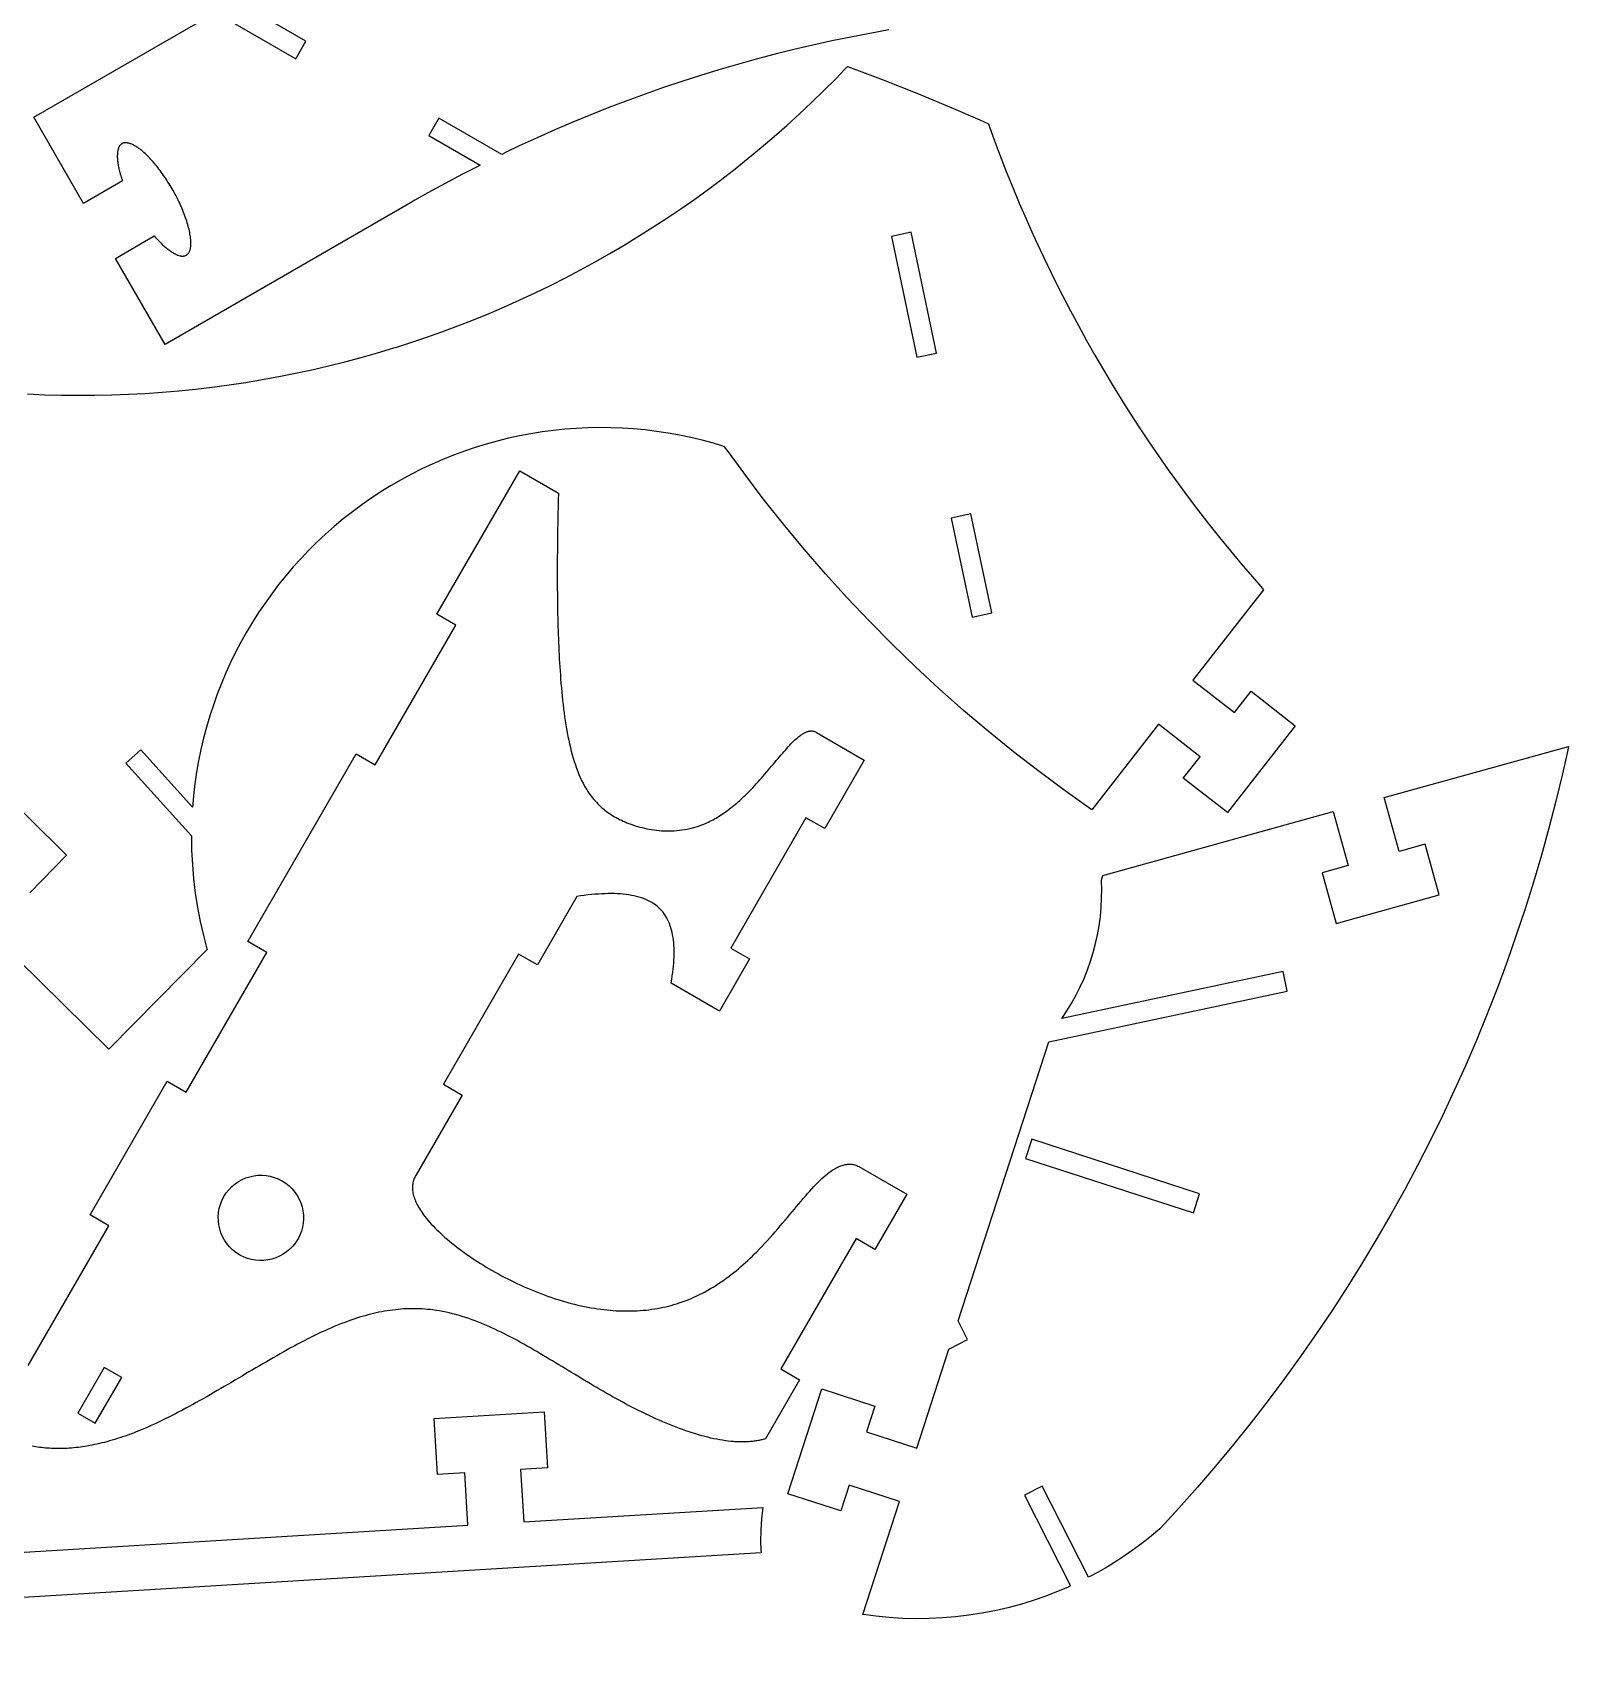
# Model space of a CAD drawing. Extents: x 0 to 281, y 0 to 387.
# Drawn here: x 138.3 to 279.8, y 0 to 148.9 of the extents above; entities that cross this region are included whole.
import ezdxf

# ---------------------------------------------------------------- set-up
doc = ezdxf.new("R2010")
doc.units = 0
doc.layers.get('0').update_dxf_attribs({"linetype": 'CONTINUOUS'})

msp = doc.modelspace()

# ---------------------------------------------------------------- linework, layer by layer
at = {"color": 0}
for points in [[(217.192, 149.089), (215.432, 148.776), (213.678, 148.439), (211.928, 148.078), (210.183, 147.694), (208.444, 147.286), (206.712, 146.857), (204.983, 146.403), (203.263, 145.926), (201.547, 145.425), (199.839, 144.901), (198.138, 144.356), (196.442, 143.786), (194.756, 143.193), (193.076, 142.579), (191.403, 141.94), (189.739, 141.279), (188.082, 140.596), (186.435, 139.89), (184.796, 139.161), (183.167, 138.41), (181.951, 137.833), (181.546, 137.637), (175.771, 140.971), (174.846, 139.369), (179.556, 136.649), (179.151, 136.444), (177.939, 135.817), (176.335, 134.962), (174.742, 134.085), (173.556, 133.414), (173.163, 133.187), (150.553, 120.134), (145.978, 128.058), (149.563, 130.127), (149.651, 130.024), (149.739, 129.924), (149.828, 129.826), (149.917, 129.731), (150.006, 129.639), (150.094, 129.549), (150.182, 129.462), (150.269, 129.377), (150.357, 129.296), (150.444, 129.217), (150.529, 129.141), (150.615, 129.068), (150.701, 128.998), (150.783, 128.931), (150.867, 128.867), (150.949, 128.806), (151.029, 128.749), (151.108, 128.694), (151.188, 128.642), (151.265, 128.594), (151.342, 128.549), (151.417, 128.508), (151.49, 128.469), (151.563, 128.434), (151.632, 128.403), (151.701, 128.375), (151.769, 128.351), (151.835, 128.33), (151.899, 128.312), (151.962, 128.299), (152.019, 128.289), (152.076, 128.282), (152.133, 128.278), (152.188, 128.278), (152.239, 128.28), (152.289, 128.286), (152.337, 128.295), (152.383, 128.307), (152.428, 128.322), (152.471, 128.341), (152.513, 128.362), (152.551, 128.387), (152.589, 128.414), (152.624, 128.445), (152.657, 128.479), (152.689, 128.516), (152.719, 128.556), (152.747, 128.599), (152.772, 128.646), (152.797, 128.695), (152.819, 128.747), (152.839, 128.803), (152.857, 128.862), (152.874, 128.923), (152.888, 128.988), (152.901, 129.056), (152.913, 129.127), (152.919, 129.202), (152.926, 129.279), (152.931, 129.359), (152.933, 129.464), (152.932, 129.575), (152.928, 129.689), (152.919, 129.807), (152.907, 129.93), (152.892, 130.056), (152.872, 130.186), (152.849, 130.32), (152.824, 130.456), (152.794, 130.596), (152.763, 130.739), (152.725, 130.885), (152.688, 131.033), (152.644, 131.184), (152.597, 131.338), (152.549, 131.493), (152.497, 131.651), (152.444, 131.81), (152.385, 131.971), (152.324, 132.134), (152.263, 132.298), (152.194, 132.463), (152.125, 132.629), (152.054, 132.797), (151.981, 132.964), (151.901, 133.133), (151.822, 133.302), (151.74, 133.471), (151.656, 133.64), (151.569, 133.809), (151.481, 133.973), (151.392, 134.136), (151.301, 134.299), (151.208, 134.46), (151.114, 134.621), (151.019, 134.78), (150.921, 134.938), (150.822, 135.095), (150.722, 135.25), (150.621, 135.404), (150.519, 135.555), (150.415, 135.705), (150.313, 135.852), (150.206, 135.997), (150.1, 136.14), (149.994, 136.28), (149.888, 136.417), (149.781, 136.552), (149.674, 136.684), (149.567, 136.812), (149.458, 136.938), (149.351, 137.06), (149.244, 137.178), (149.138, 137.293), (149.031, 137.404), (148.926, 137.512), (148.819, 137.615), (148.715, 137.714), (148.612, 137.808), (148.508, 137.899), (148.406, 137.984), (148.331, 138.046), (148.254, 138.104), (148.181, 138.16), (148.107, 138.213), (148.033, 138.264), (147.962, 138.312), (147.89, 138.357), (147.821, 138.399), (147.753, 138.439), (147.685, 138.476), (147.619, 138.51), (147.553, 138.541), (147.487, 138.57), (147.426, 138.596), (147.362, 138.619), (147.303, 138.64), (147.244, 138.658), (147.188, 138.673), (147.129, 138.685), (147.074, 138.695), (147.021, 138.702), (146.969, 138.706), (146.919, 138.708), (146.869, 138.706), (146.822, 138.703), (146.776, 138.696), (146.733, 138.687), (146.692, 138.675), (146.651, 138.66), (146.612, 138.643), (146.576, 138.623), (146.542, 138.601), (146.508, 138.575), (146.476, 138.548), (146.447, 138.517), (146.419, 138.484), (146.39, 138.448), (146.364, 138.41), (146.339, 138.369), (146.315, 138.326), (146.294, 138.28), (146.274, 138.232), (146.254, 138.181), (146.237, 138.127), (146.222, 138.072), (146.208, 138.013), (146.196, 137.953), (146.185, 137.89), (146.176, 137.825), (146.169, 137.757), (146.163, 137.687), (146.16, 137.615), (146.157, 137.54), (146.157, 137.463), (146.158, 137.384), (146.163, 137.303), (146.165, 137.219), (146.172, 137.134), (146.181, 137.046), (146.192, 136.956), (146.199, 136.905), (146.206, 136.852), (146.214, 136.8), (146.222, 136.746), (146.24, 136.638), (146.251, 136.583), (146.263, 136.527), (146.274, 136.471), (146.285, 136.415), (146.297, 136.358), (146.31, 136.3), (146.337, 136.184), (146.353, 136.125), (146.369, 136.065), (146.383, 136.006), (146.401, 135.945), (146.417, 135.885), (146.433, 135.824), (146.451, 135.762), (146.469, 135.7), (146.489, 135.638), (146.508, 135.576), (146.528, 135.513), (146.549, 135.449), (146.569, 135.386), (146.592, 135.322), (146.612, 135.258), (146.638, 135.193), (143.053, 133.124), (138.478, 141.049), (155.207, 150.707), (162.592, 146.443), (163.517, 148.046), (157.057, 151.775)], [(137.892, 115.584), (139.442, 115.518), (140.992, 115.477), (142.54, 115.461), (144.09, 115.47), (145.639, 115.503), (147.186, 115.56), (148.733, 115.642), (150.279, 115.749), (151.822, 115.881), (153.364, 116.036), (154.904, 116.217), (156.44, 116.422), (157.975, 116.652), (159.506, 116.906), (161.032, 117.185), (162.556, 117.488), (164.075, 117.816), (165.59, 118.167), (167.1, 118.543), (168.607, 118.943), (170.107, 119.37), (171.229, 119.703), (171.6, 119.818), (171.975, 119.934), (173.089, 120.292), (174.567, 120.789), (176.036, 121.309), (177.493, 121.852), (178.943, 122.417), (180.382, 123.004), (181.811, 123.615), (183.228, 124.249), (184.635, 124.903), (186.031, 125.581), (187.414, 126.279), (188.786, 127), (190.147, 127.742), (191.493, 128.506), (192.831, 129.291), (194.153, 130.096), (195.462, 130.924), (196.76, 131.771), (198.043, 132.639), (199.313, 133.528), (200.568, 134.436), (201.807, 135.365), (203.036, 136.314), (204.247, 137.284), (205.444, 138.272), (206.625, 139.281), (207.793, 140.307), (208.943, 141.354), (210.078, 142.421), (211.196, 143.504), (212.299, 144.607), (213.114, 145.447), (213.382, 145.729), (214.206, 145.432), (216.663, 144.51), (219.917, 143.224), (223.143, 141.874), (225.549, 140.821), (226.346, 140.46), (226.475, 140.089), (226.881, 138.982), (227.432, 137.513), (228, 136.05), (228.589, 134.595), (229.193, 133.149), (229.814, 131.71), (230.453, 130.279), (231.107, 128.856), (231.779, 127.442), (232.468, 126.036), (233.174, 124.639), (233.896, 123.252), (234.632, 121.872), (235.389, 120.503), (236.16, 119.142), (236.947, 117.791), (237.75, 116.449), (238.571, 115.117), (239.407, 113.795), (240.257, 112.482), (241.125, 111.179), (242.01, 109.888), (242.907, 108.606), (243.822, 107.335), (244.753, 106.075), (245.699, 104.827), (246.657, 103.588), (247.635, 102.361), (248.625, 101.145), (249.632, 99.9411), (250.653, 98.7471), (251.428, 97.8601), (251.688, 97.5671), (245.178, 89.234), (249, 86.249), (250.539, 88.2181), (254.597, 85.0471), (248.347, 77.05), (244.289, 80.221), (245.829, 82.1911), (242.007, 85.1771), (235.864, 77.316), (235.249, 77.7401), (233.421, 79.0421), (231.018, 80.8221), (228.657, 82.6521), (226.339, 84.5321), (224.063, 86.4631), (221.831, 88.4411), (219.642, 90.4671), (217.499, 92.5411), (215.4, 94.66), (213.35, 96.8251), (211.347, 99.0351), (209.392, 101.289), (207.486, 103.588), (205.629, 105.928), (203.824, 108.31), (202.5, 110.122), (202.068, 110.732), (201.811, 110.814), (201.035, 111.043), (199.996, 111.324), (198.953, 111.572), (197.906, 111.792), (196.856, 111.981), (195.803, 112.141), (194.749, 112.27), (193.692, 112.368), (192.635, 112.438), (191.578, 112.477), (190.521, 112.486), (189.464, 112.467), (188.411, 112.417), (187.36, 112.339), (186.311, 112.231), (185.267, 112.093), (184.225, 111.927), (183.189, 111.732), (182.16, 111.507), (181.135, 111.254), (180.118, 110.972), (179.107, 110.661), (178.106, 110.322), (177.112, 109.954), (176.128, 109.559), (175.154, 109.135), (174.189, 108.682), (173.237, 108.202), (172.296, 107.692), (171.368, 107.156), (170.45, 106.592), (169.774, 106.15), (169.55, 105.999), (169.325, 105.847), (168.664, 105.381), (167.8, 104.74), (166.957, 104.078), (166.136, 103.392), (165.336, 102.686), (164.558, 101.959), (163.803, 101.211), (163.069, 100.445), (162.36, 99.659), (161.672, 98.854), (161.01, 98.0321), (160.369, 97.1921), (159.754, 96.3351), (159.164, 95.4611), (158.599, 94.5711), (158.057, 93.6671), (157.543, 92.7471), (157.053, 91.814), (156.589, 90.8671), (156.153, 89.9071), (155.743, 88.934), (155.36, 87.949), (155.004, 86.9531), (154.675, 85.9461), (154.375, 84.9281), (154.103, 83.9), (153.861, 82.864), (153.646, 81.8181), (153.461, 80.764), (153.306, 79.7031), (153.181, 78.635), (153.106, 77.829), (153.086, 77.56), (148.332, 82.84), (146.957, 81.6031), (152.982, 74.91), (152.981, 74.579), (153, 73.585), (153.065, 72.261), (153.176, 70.9421), (153.333, 69.6281), (153.538, 68.32), (153.786, 67.02), (154.082, 65.7281), (154.332, 64.766), (154.421, 64.4471), (145.388, 55.261), (132.695, 67.746)], [(137.958, 26.1531), (145.383, 39.0133), (143.651, 40.0135), (150.756, 52.3192), (152.487, 51.3192), (159.913, 64.1799), (158.181, 65.1799), (168.15, 82.4462), (169.882, 81.4462), (177.307, 94.3068), (175.575, 95.3068), (183.201, 108.515), (186.769, 106.456), (186.769, 106.454), (186.768, 106.453), (186.768, 106.451), (186.768, 106.45), (186.768, 106.445), (186.768, 106.444), (186.768, 106.441), (186.768, 106.439), (186.768, 106.436), (186.768, 106.435), (186.768, 106.43), (186.768, 106.429), (186.768, 106.427), (186.768, 106.426), (186.768, 106.421), (186.768, 106.42), (186.768, 106.417), (186.768, 106.415), (186.768, 106.412), (186.768, 106.411), (186.763, 106.232), (186.757, 106.053), (186.753, 105.874), (186.747, 105.695), (186.743, 105.517), (186.737, 105.338), (186.733, 105.159), (186.729, 104.98), (186.725, 104.801), (186.721, 104.622), (186.717, 104.443), (186.712, 104.263), (186.71, 104.084), (186.706, 103.905), (186.703, 103.726), (186.699, 103.547), (186.696, 103.367), (186.693, 103.188), (186.69, 103.009), (186.688, 102.829), (186.685, 102.65), (186.682, 102.471), (186.681, 102.291), (186.678, 102.112), (186.675, 101.932), (186.674, 101.753), (186.672, 101.574), (186.669, 101.394), (186.668, 101.214), (186.667, 101.035), (186.664, 100.655), (186.663, 100.274), (186.661, 99.8936), (186.66, 99.5129), (186.66, 99.1321), (186.66, 98.7512), (186.661, 98.3704), (186.663, 97.9896), (186.665, 97.6089), (186.668, 97.2282), (186.672, 96.8478), (186.676, 96.4678), (186.682, 96.0879), (186.689, 95.7085), (186.696, 95.3296), (186.704, 94.9508), (186.714, 94.5728), (186.725, 94.1953), (186.736, 93.8185), (186.749, 93.4424), (186.763, 93.0668), (186.778, 92.6924), (186.793, 92.3185), (186.811, 91.9454), (186.829, 91.5735), (186.849, 91.2024), (186.871, 90.8324), (186.893, 90.4633), (186.917, 90.0956), (186.942, 89.7292), (186.971, 89.3314), (187.001, 88.9356), (187.035, 88.5418), (187.071, 88.1503), (187.108, 87.7611), (187.147, 87.3749), (187.19, 86.9914), (187.235, 86.6112), (187.283, 86.2344), (187.335, 85.8612), (187.389, 85.4918), (187.446, 85.1264), (187.506, 84.7654), (187.569, 84.4088), (187.638, 84.0571), (187.71, 83.7101), (187.785, 83.3683), (187.864, 83.0321), (187.947, 82.7013), (188.035, 82.3764), (188.126, 82.0576), (188.222, 81.745), (188.324, 81.439), (188.429, 81.1399), (188.54, 80.8474), (188.657, 80.5622), (188.778, 80.2843), (188.904, 80.0142), (189.036, 79.7519), (189.172, 79.4976), (189.269, 79.3299), (189.368, 79.166), (189.471, 79.0061), (189.575, 78.8503), (189.683, 78.6985), (189.793, 78.5504), (189.906, 78.4061), (190.022, 78.2658), (190.14, 78.1292), (190.263, 77.9964), (190.386, 77.8671), (190.513, 77.7415), (190.642, 77.6196), (190.774, 77.5011), (190.908, 77.3861), (191.046, 77.2746), (191.186, 77.1664), (191.329, 77.0615), (191.474, 76.9601), (191.622, 76.8619), (191.772, 76.7669), (191.925, 76.6751), (192.081, 76.5865), (192.239, 76.5008), (192.4, 76.4185), (192.563, 76.3388), (192.729, 76.2622), (192.897, 76.1885), (193.068, 76.1176), (193.242, 76.0499), (193.417, 75.9844), (193.621, 75.9131), (193.828, 75.8451), (194.038, 75.781), (194.25, 75.7208), (194.464, 75.6646), (194.681, 75.6126), (194.9, 75.565), (195.122, 75.5221), (195.346, 75.4838), (195.571, 75.4503), (195.797, 75.4219), (196.026, 75.3988), (196.257, 75.3808), (196.487, 75.3686), (196.721, 75.3619), (196.956, 75.3611), (197.19, 75.3664), (197.426, 75.3778), (197.664, 75.3954), (197.901, 75.4197), (198.139, 75.4506), (198.378, 75.4883), (198.618, 75.5329), (198.857, 75.5849), (199.097, 75.6439), (199.336, 75.7106), (199.576, 75.7849), (199.815, 75.8669), (200.054, 75.9568), (200.293, 76.055), (200.435, 76.1171), (200.576, 76.1821), (200.717, 76.2503), (200.857, 76.3214), (200.997, 76.3954), (201.138, 76.4722), (201.278, 76.5519), (201.417, 76.6344), (201.556, 76.7196), (201.694, 76.8074), (201.832, 76.8976), (201.971, 76.9906), (202.108, 77.0858), (202.244, 77.1836), (202.381, 77.2838), (202.517, 77.3861), (202.653, 77.4907), (202.788, 77.5975), (202.921, 77.7067), (203.056, 77.8175), (203.188, 77.9306), (203.321, 78.0456), (203.453, 78.1625), (203.583, 78.2813), (203.714, 78.4018), (203.844, 78.524), (203.974, 78.6479), (204.103, 78.7735), (204.229, 78.9006), (204.357, 79.0292), (204.483, 79.1593), (204.65, 79.3349), (204.815, 79.5119), (204.981, 79.6907), (205.143, 79.8704), (205.304, 80.051), (205.462, 80.2321), (205.621, 80.4135), (205.778, 80.5947), (205.932, 80.7756), (206.085, 80.9556), (206.236, 81.1347), (206.386, 81.3125), (206.533, 81.4887), (206.681, 81.6631), (206.825, 81.8351), (206.968, 82.0047), (207.11, 82.1714), (207.249, 82.335), (207.386, 82.4951), (207.522, 82.6517), (207.656, 82.804), (207.788, 82.9524), (207.918, 83.0956), (208.047, 83.2342), (208.174, 83.3674), (208.297, 83.4951), (208.421, 83.6169), (208.542, 83.7328), (208.661, 83.8421), (208.778, 83.9444), (208.844, 84.0003), (208.91, 84.0536), (208.975, 84.1049), (209.04, 84.1533), (209.106, 84.1993), (209.169, 84.2429), (209.233, 84.2839), (209.296, 84.3222), (209.358, 84.3581), (209.421, 84.3911), (209.482, 84.4214), (209.543, 84.4492), (209.604, 84.4737), (209.664, 84.4957), (209.722, 84.5149), (209.781, 84.531), (209.839, 84.5442), (209.897, 84.5543), (209.953, 84.5614), (210.01, 84.5654), (210.064, 84.5664), (210.119, 84.5642), (210.174, 84.5588), (210.226, 84.5501), (210.279, 84.5382), (210.332, 84.5229), (210.383, 84.5043), (210.433, 84.4824), (210.483, 84.4569), (210.532, 84.4279), (214.925, 81.8912), (211.282, 75.58), (209.55, 76.58), (202.625, 64.5856), (204.357, 63.5856), (201.582, 58.7782), (197.14, 61.3419), (197.142, 61.3438), (197.142, 61.3454), (197.142, 61.3471), (197.142, 61.3489), (197.142, 61.3506), (197.143, 61.3524), (197.143, 61.354), (197.143, 61.3557), (197.143, 61.3575), (197.144, 61.3592), (197.144, 61.361), (197.144, 61.3626), (197.144, 61.3644), (197.146, 61.3678), (197.146, 61.3696), (197.146, 61.3713), (197.146, 61.3731), (197.146, 61.3747), (197.147, 61.3764), (197.147, 61.3782), (197.147, 61.3799), (197.147, 61.3817), (197.149, 61.3833), (197.149, 61.385), (197.149, 61.3868), (197.149, 61.3885), (197.149, 61.3903), (197.15, 61.3919), (197.15, 61.3936), (197.203, 61.7117), (197.251, 62.0242), (197.293, 62.331), (197.329, 62.6322), (197.36, 62.9278), (197.383, 63.2176), (197.403, 63.5018), (197.414, 63.7799), (197.419, 64.0522), (197.419, 64.3185), (197.413, 64.5787), (197.4, 64.8328), (197.381, 65.0808), (197.354, 65.3226), (197.322, 65.5581), (197.283, 65.7872), (197.237, 66.01), (197.185, 66.2264), (197.125, 66.4361), (197.058, 66.6393), (196.986, 66.8358), (196.906, 67.0258), (196.818, 67.2089), (196.724, 67.3853), (196.622, 67.5546), (196.514, 67.7171), (196.397, 67.8726), (196.274, 68.021), (196.143, 68.1624), (196.006, 68.2965), (195.857, 68.4251), (195.701, 68.5467), (195.539, 68.6611), (195.368, 68.7686), (195.189, 68.8693), (195.003, 68.9631), (194.808, 69.0501), (194.607, 69.1304), (194.399, 69.204), (194.183, 69.2711), (193.961, 69.3317), (193.731, 69.3858), (193.493, 69.4336), (193.25, 69.475), (192.999, 69.51), (192.74, 69.539), (192.476, 69.5618), (192.206, 69.5786), (191.928, 69.5893), (191.644, 69.594), (191.353, 69.5931), (191.057, 69.5861), (190.754, 69.5735), (190.444, 69.5551), (190.129, 69.5311), (189.807, 69.5017), (189.481, 69.4667), (189.147, 69.4262), (188.808, 69.3804), (188.462, 69.3293), (184.828, 63.0324), (183.096, 64.0324), (176.171, 52.0378), (177.903, 51.0378), (173.672, 43.7108), (173.671, 43.7092), (173.61, 43.6089), (173.554, 43.5067), (173.506, 43.4028), (173.461, 43.2974), (173.425, 43.1903), (173.393, 43.0817), (173.368, 42.9712), (173.349, 42.8592), (173.335, 42.7458), (173.326, 42.6308), (173.325, 42.5142), (173.329, 42.3963), (173.339, 42.2768), (173.354, 42.1558), (173.375, 42.0333), (173.401, 41.9094), (173.433, 41.7842), (173.471, 41.6578), (173.515, 41.5299), (173.564, 41.4006), (173.618, 41.2699), (173.678, 41.1381), (173.743, 41.005), (173.814, 40.8706), (173.89, 40.7349), (173.971, 40.5982), (174.058, 40.4601), (174.15, 40.321), (174.247, 40.1806), (174.35, 40.0392), (174.478, 39.8697), (174.614, 39.699), (174.756, 39.5274), (174.906, 39.3546), (175.061, 39.1811), (175.224, 39.0069), (175.392, 38.8322), (175.567, 38.6569), (175.747, 38.4812), (175.933, 38.3053), (176.126, 38.1292), (176.324, 37.9532), (176.528, 37.7771), (176.736, 37.6013), (176.95, 37.4256), (177.168, 37.2503), (177.392, 37.0757), (177.621, 36.9015), (177.853, 36.7282), (178.09, 36.5556), (178.332, 36.3839), (178.578, 36.2131), (178.828, 36.0437), (179.081, 35.8756), (179.337, 35.7085), (179.599, 35.5433), (179.862, 35.3794), (180.129, 35.2174), (180.4, 35.0571), (180.674, 34.8987), (180.957, 34.7376), (181.244, 34.5792), (181.533, 34.4231), (181.825, 34.2696), (182.119, 34.1188), (182.415, 33.9708), (182.714, 33.8256), (183.013, 33.6833), (183.314, 33.5442), (183.617, 33.4081), (183.921, 33.2751), (184.226, 33.1456), (184.533, 33.0192), (184.84, 32.8965), (185.149, 32.7772), (185.458, 32.6615), (185.768, 32.5496), (186.078, 32.4415), (186.388, 32.3371), (186.699, 32.2369), (187.008, 32.1407), (187.319, 32.0483), (187.629, 31.9606), (187.939, 31.8769), (188.249, 31.7976), (188.557, 31.7228), (188.865, 31.6528), (189.172, 31.5871), (189.478, 31.5262), (189.782, 31.4703), (190.075, 31.4208), (190.367, 31.376), (190.656, 31.3356), (190.944, 31.2996), (191.232, 31.2683), (191.518, 31.2414), (191.803, 31.219), (192.086, 31.201), (192.368, 31.1874), (192.647, 31.1785), (192.926, 31.1738), (193.203, 31.1735), (193.479, 31.1778), (193.753, 31.1862), (194.025, 31.1992), (194.294, 31.2167), (194.564, 31.2383), (194.831, 31.2644), (195.096, 31.2949), (195.358, 31.3296), (195.621, 31.3688), (195.879, 31.4119), (196.138, 31.4599), (196.393, 31.5117), (196.646, 31.5682), (196.897, 31.6288), (197.147, 31.6935), (197.394, 31.7626), (197.639, 31.836), (197.882, 31.9138), (198.158, 32.0082), (198.432, 32.1081), (198.703, 32.2133), (198.971, 32.3239), (199.236, 32.4394), (199.499, 32.5601), (199.758, 32.6856), (200.017, 32.816), (200.271, 32.9508), (200.522, 33.0903), (200.772, 33.234), (201.018, 33.3819), (201.263, 33.5342), (201.504, 33.6903), (201.743, 33.8503), (201.979, 34.0142), (202.212, 34.1817), (202.444, 34.3525), (202.672, 34.5269), (202.899, 34.7044), (203.124, 34.8851), (203.344, 35.069), (203.564, 35.2556), (203.781, 35.445), (203.994, 35.6369), (204.207, 35.8315), (204.417, 36.0285), (204.625, 36.2276), (204.829, 36.4292), (205.032, 36.6325), (205.283, 36.8899), (205.532, 37.1496), (205.776, 37.4115), (206.018, 37.6749), (206.257, 37.9394), (206.493, 38.2047), (206.725, 38.4703), (206.956, 38.7356), (207.182, 39.0006), (207.406, 39.2644), (207.628, 39.5271), (207.846, 39.7876), (208.063, 40.0464), (208.275, 40.3021), (208.486, 40.5549), (208.696, 40.8043), (208.901, 41.0496), (209.106, 41.2906), (209.307, 41.5268), (209.506, 41.7578), (209.703, 41.9833), (209.897, 42.2026), (210.09, 42.4156), (210.282, 42.6217), (210.471, 42.8203), (210.658, 43.0113), (210.843, 43.1942), (211.026, 43.3683), (211.208, 43.5335), (211.389, 43.6894), (211.497, 43.7796), (211.607, 43.8658), (211.714, 43.9481), (211.822, 44.0262), (211.929, 44.1008), (212.036, 44.171), (212.142, 44.2369), (212.249, 44.2988), (212.353, 44.3562), (212.458, 44.4096), (212.563, 44.4583), (212.665, 44.5026), (212.769, 44.5424), (212.872, 44.5776), (212.974, 44.6083), (213.075, 44.6342), (213.176, 44.6553), (213.276, 44.6717), (213.376, 44.6832), (213.475, 44.6897), (213.574, 44.6913), (213.672, 44.6878), (213.769, 44.6792), (213.867, 44.6653), (213.962, 44.6464), (214.058, 44.6219), (214.154, 44.5924), (214.249, 44.5572), (214.342, 44.5167), (214.436, 44.4707), (214.436, 44.4706), (214.436, 44.4706), (214.436, 44.4703), (214.436, 44.4703), (214.436, 44.4703), (214.436, 44.4703), (214.436, 44.4701), (214.436, 44.4701), (214.436, 44.47), (214.436, 44.47), (218.833, 41.9317), (215.897, 36.8456), (214.164, 37.8456), (207.239, 25.851), (208.971, 24.851), (205.828, 19.406), (205.826, 19.4058), (205.826, 19.4056), (205.824, 19.4049), (205.824, 19.4047), (205.822, 19.4044), (205.821, 19.404), (205.821, 19.4037), (205.819, 19.4035), (205.818, 19.4033), (205.818, 19.4031), (205.817, 19.4028), (205.815, 19.4022), (205.814, 19.4021), (205.814, 19.4017), (205.813, 19.4015), (205.811, 19.4013), (205.811, 19.4008), (205.81, 19.4006), (205.808, 19.4003), (205.808, 19.4001), (205.807, 19.3999), (205.806, 19.3996), (205.806, 19.3992), (205.804, 19.399), (205.803, 19.3987), (205.801, 19.3981), (205.8, 19.3978), (205.799, 19.3976), (205.708, 19.371), (205.615, 19.346), (205.522, 19.3221), (205.429, 19.2996), (205.333, 19.2783), (205.237, 19.2585), (205.14, 19.2399), (205.043, 19.2228), (204.943, 19.2069), (204.843, 19.1921), (204.743, 19.1789), (204.64, 19.1669), (204.539, 19.156), (204.435, 19.1465), (204.331, 19.1385), (204.225, 19.1317), (204.118, 19.126), (204.011, 19.1217), (203.903, 19.1188), (203.793, 19.1169), (203.683, 19.1165), (203.574, 19.1174), (203.461, 19.1196), (203.349, 19.1228), (203.235, 19.1276), (203.121, 19.1335), (203.006, 19.1406), (202.889, 19.149), (202.772, 19.1588), (202.654, 19.1694), (202.401, 19.1969), (202.143, 19.2301), (201.882, 19.269), (201.618, 19.3135), (201.349, 19.3637), (201.078, 19.4194), (200.803, 19.4803), (200.525, 19.5467), (200.244, 19.6181), (199.96, 19.6949), (199.674, 19.7765), (199.383, 19.8631), (199.092, 19.9546), (198.797, 20.051), (198.5, 20.1521), (198.201, 20.2576), (197.9, 20.3676), (197.597, 20.4824), (197.292, 20.6013), (196.983, 20.7242), (196.675, 20.8517), (196.364, 20.9831), (196.053, 21.1183), (195.739, 21.2576), (195.424, 21.4006), (195.108, 21.5474), (194.79, 21.6981), (194.472, 21.8519), (194.153, 22.0094), (193.833, 22.1701), (193.513, 22.3342), (193.221, 22.4863), (192.929, 22.6408), (192.636, 22.7978), (192.343, 22.9569), (192.051, 23.1183), (191.758, 23.2817), (191.465, 23.4469), (191.172, 23.6137), (190.879, 23.7819), (190.586, 23.9519), (190.294, 24.1231), (190.001, 24.2951), (189.708, 24.4685), (189.417, 24.6426), (189.124, 24.8174), (188.832, 24.9928), (188.54, 25.1685), (188.247, 25.3444), (187.957, 25.5208), (187.665, 25.6971), (187.374, 25.8733), (187.083, 26.0492), (186.793, 26.2247), (186.503, 26.3996), (186.214, 26.5738), (185.924, 26.7472), (185.636, 26.9199), (185.347, 27.0912), (185.06, 27.2613), (184.772, 27.4301), (184.485, 27.5974), (184.185, 27.7713), (183.883, 27.9431), (183.583, 28.1124), (183.285, 28.279), (182.985, 28.4428), (182.686, 28.6037), (182.388, 28.7617), (182.09, 28.9165), (181.792, 29.0678), (181.493, 29.2158), (181.196, 29.3601), (180.899, 29.5006), (180.6, 29.6372), (180.303, 29.7699), (180.006, 29.8981), (179.707, 30.0224), (179.41, 30.1419), (179.111, 30.2569), (178.814, 30.3672), (178.515, 30.4726), (178.217, 30.5731), (177.918, 30.6683), (177.618, 30.7582), (177.319, 30.8428), (177.019, 30.9217), (176.719, 30.9949), (176.418, 31.0622), (176.117, 31.1235), (175.815, 31.1788), (175.513, 31.2276), (175.21, 31.2701), (174.967, 31.2994), (174.724, 31.3244), (174.479, 31.3449), (174.235, 31.3614), (173.99, 31.3735), (173.744, 31.3812), (173.499, 31.3849), (173.253, 31.3842), (173.006, 31.3794), (172.757, 31.3706), (172.508, 31.3572), (172.26, 31.3397), (172.01, 31.3185), (171.76, 31.2926), (171.508, 31.2628), (171.257, 31.2292), (171.004, 31.1913), (170.751, 31.149), (170.499, 31.1032), (170.243, 31.0531), (169.989, 30.999), (169.733, 30.941), (169.476, 30.8788), (169.219, 30.8128), (168.961, 30.7428), (168.703, 30.6689), (168.443, 30.591), (168.183, 30.5092), (167.922, 30.4238), (167.66, 30.334), (167.397, 30.2408), (167.093, 30.1283), (166.789, 30.011), (166.482, 29.8888), (166.175, 29.7619), (165.868, 29.6306), (165.558, 29.4951), (165.249, 29.3553), (164.939, 29.2119), (164.626, 29.0644), (164.314, 28.9135), (164.001, 28.759), (163.688, 28.601), (163.374, 28.4401), (163.058, 28.2763), (162.743, 28.1094), (162.426, 27.9399), (162.11, 27.7678), (161.793, 27.5935), (161.475, 27.4169), (161.157, 27.2383), (160.839, 27.0578), (160.519, 26.8758), (160.2, 26.6919), (159.881, 26.5069), (159.561, 26.3206), (159.24, 26.1331), (158.921, 25.9447), (158.6, 25.7554), (158.279, 25.5658), (157.958, 25.3756), (157.638, 25.1851), (157.311, 24.9915), (156.986, 24.7983), (156.66, 24.6057), (156.335, 24.4138), (156.008, 24.2226), (155.683, 24.0324), (155.358, 23.8435), (155.035, 23.6558), (154.711, 23.4694), (154.388, 23.2847), (154.065, 23.1017), (153.743, 22.9206), (153.422, 22.7414), (153.101, 22.5642), (152.782, 22.3894), (152.464, 22.2171), (152.147, 22.0474), (151.831, 21.8803), (151.515, 21.716), (151.201, 21.5549), (150.889, 21.3967), (150.578, 21.2419), (150.267, 21.0906), (149.958, 20.9428), (149.651, 20.7988), (149.346, 20.6588), (149.043, 20.5226), (148.74, 20.3907), (148.44, 20.2631), (148.142, 20.1399), (147.889, 20.0381), (147.636, 19.9397), (147.385, 19.8451), (147.136, 19.7538), (146.889, 19.666), (146.643, 19.5812), (146.399, 19.5003), (146.156, 19.4226), (145.915, 19.3481), (145.676, 19.2771), (145.439, 19.2092), (145.204, 19.1449), (144.971, 19.0835), (144.739, 19.0256), (144.51, 18.9706), (144.283, 18.9192), (144.058, 18.8706), (143.835, 18.8251), (143.614, 18.7831), (143.396, 18.744), (143.179, 18.7081), (142.965, 18.6751), (142.754, 18.6451), (142.544, 18.6181), (142.339, 18.5942), (142.135, 18.5733), (141.933, 18.5551), (141.733, 18.5401), (141.538, 18.5278), (141.344, 18.5185), (141.153, 18.5122), (140.938, 18.5079), (140.726, 18.5067), (140.518, 18.5088), (140.314, 18.5136), (140.114, 18.5214), (139.918, 18.5319), (139.725, 18.5451), (139.538, 18.561), (139.353, 18.5793), (139.172, 18.6001), (138.997, 18.6235), (138.825, 18.649), (138.657, 18.6769), (138.493, 18.7069), (138.333, 18.7387)], [(138.092, 69.6631), (141.493, 73.12), (134.469, 80.0271)], [(77.5908, 5.3256), (178.428, 11.4455), (178.135, 16.2867), (175.639, 16.1351), (175.328, 21.2758), (175.328, 21.2758), (185.457, 21.8907), (185.771, 16.75), (183.275, 16.5985), (183.568, 11.7575), (205.587, 13.0938), (205.55, 12.8353), (205.464, 12.0561), (205.396, 11.0142), (205.382, 9.9702), (205.406, 9.1867), (205.421, 8.9261), (58.3528, 0.0004)]]:
    msp.add_lwpolyline(points, dxfattribs=at)
for points in [[(221.586, 119.354), (219.224, 130.47), (217.414, 130.085), (219.775, 118.97), (221.586, 119.354)], [(226.672, 95.4251), (224.736, 104.536), (222.925, 104.152), (224.862, 95.0411), (226.672, 95.4251)], [(231.31, 15.0453), (229.661, 14.2054), (233.911, 5.8634), (233.632, 5.7367), (232.781, 5.3761), (231.636, 4.9313), (230.479, 4.5288), (229.308, 4.1691), (228.128, 3.8521), (226.939, 3.5781), (225.74, 3.3473), (224.535, 3.1598), (223.324, 3.0159), (222.107, 2.9155), (220.888, 2.8589), (219.665, 2.8464), (218.442, 2.8778), (217.218, 2.9535), (215.996, 3.0738), (215.079, 3.1921), (214.775, 3.2386), (218.156, 13.643), (213.543, 15.1418), (212.771, 12.7642), (207.874, 14.3556), (211.01, 24.0088), (215.907, 22.4174), (215.135, 20.0397), (219.747, 18.541), (222.714, 27.6688), (224.432, 28.5437), (223.556, 30.2628), (231.901, 55.9488), (253.856, 60.6149), (253.471, 62.4249), (233.094, 58.0938), (233.218, 58.2678), (233.571, 58.8008), (234.015, 59.5258), (234.429, 60.2658), (234.808, 61.0218), (235.157, 61.7908), (235.472, 62.5739), (235.754, 63.3678), (236.003, 64.1728), (236.218, 64.9868), (236.399, 65.8108), (236.544, 66.6408), (236.657, 67.4789), (236.733, 68.3218), (236.775, 69.1678), (236.781, 70.0189), (236.763, 70.6578), (236.75, 70.8708), (236.881, 71.2728), (258.101, 77.1468), (259.475, 72.1828), (257.065, 71.5158), (258.36, 66.8428), (267.853, 69.4708), (266.558, 74.1439), (264.15, 73.4779), (262.775, 78.4408), (279.767, 83.1439), (279.631, 82.5118), (279.204, 80.6208), (278.599, 78.1108), (277.951, 75.6118), (277.263, 73.1289), (276.533, 70.6589), (275.763, 68.2039), (274.95, 65.7639), (274.099, 63.3399), (273.206, 60.9318), (272.272, 58.5399), (271.3, 56.1658), (270.287, 53.8088), (269.235, 51.4697), (268.144, 49.1499), (267.015, 46.8488), (265.847, 44.5668), (264.64, 42.3049), (263.396, 40.0638), (262.114, 37.8438), (260.793, 35.6449), (259.436, 33.4688), (258.042, 31.3138), (256.611, 29.1828), (255.143, 27.0747), (253.64, 24.9911), (252.1, 22.9318), (250.524, 20.8971), (248.914, 18.8882), (247.267, 16.9049), (245.586, 14.9479), (243.869, 13.018), (242.561, 11.5873), (242.119, 11.1153), (241.932, 10.9532), (241.36, 10.4775), (240.583, 9.8625), (239.789, 9.2706), (238.978, 8.7024), (238.15, 8.1581), (237.307, 7.6381), (236.449, 7.1427), (235.796, 6.7866), (235.576, 6.6722), (231.31, 15.0453)], [(245.218, 40.2008), (245.79, 41.9599), (230.336, 46.9818), (229.764, 45.2218), (245.218, 40.2008)], [(157.413, 36.3469), (157.325, 36.3971), (157.075, 36.5651), (156.767, 36.8115), (156.489, 37.0833), (156.243, 37.3778), (156.028, 37.6926), (155.846, 38.0246), (155.697, 38.3715), (155.583, 38.7303), (155.503, 39.0983), (155.458, 39.4728), (155.45, 39.8515), (155.478, 40.2312), (155.544, 40.6096), (155.649, 40.9838), (155.792, 41.351), (155.925, 41.6217), (155.975, 41.7086), (156.025, 41.7954), (156.193, 42.046), (156.44, 42.3537), (156.711, 42.6312), (157.006, 42.8775), (157.321, 43.0919), (157.653, 43.2737), (158, 43.4226), (158.358, 43.5374), (158.726, 43.6174), (159.101, 43.6621), (159.479, 43.6704), (159.86, 43.6421), (160.237, 43.576), (160.612, 43.4717), (160.979, 43.3283), (161.25, 43.1953), (161.337, 43.1453), (161.424, 43.0951), (161.674, 42.9271), (161.982, 42.6806), (162.26, 42.4089), (162.506, 42.1143), (162.721, 41.7996), (162.903, 41.4675), (163.051, 41.1206), (163.165, 40.7619), (163.246, 40.3939), (163.29, 40.0192), (163.299, 39.6407), (163.271, 39.261), (163.204, 38.8826), (163.1, 38.5085), (162.957, 38.1412), (162.824, 37.8706), (162.774, 37.7835), (162.724, 37.6967), (162.556, 37.4462), (162.308, 37.1383), (162.038, 36.861), (161.742, 36.6146), (161.428, 36.4003), (161.096, 36.2183), (160.749, 36.0694), (160.39, 35.9549), (160.022, 35.8749), (159.647, 35.8301), (159.269, 35.8217), (158.889, 35.8501), (158.511, 35.9162), (158.136, 36.0206), (157.769, 36.1639), (157.499, 36.2967), (157.413, 36.3469)], [(146.561, 25.0522), (144.958, 25.9771), (142.526, 21.7653), (144.129, 20.8403), (146.561, 25.0522)]]:
    msp.add_lwpolyline(points, close=True, dxfattribs=at)

doc.saveas('drawing.dxf')
